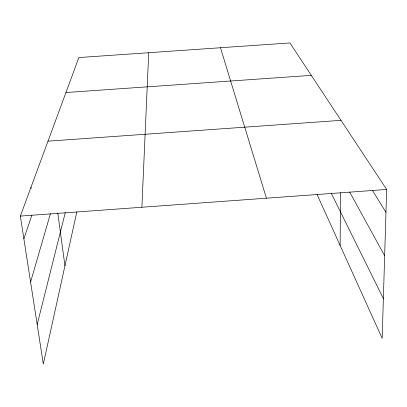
<?xml version="1.0" encoding="UTF-8"?>
<svg xmlns="http://www.w3.org/2000/svg" width="407" height="407" viewBox="0 0 407 407"><rect width="100%" height="100%" fill="white"/><g stroke="black" fill="none" stroke-linecap="round" stroke-linejoin="round"><path stroke-width="0.61" d="M340.135 245.477L340.506 192.689M76.811 211.915L43.315 364.062L20.35 216.081L78.861 57.555L289.906 42.939L386.65 189.464L382.168 338.329L317.038 194.46M141.885 207.249L148.723 52.717M37.185 324.542L65.313 212.464M30.581 281.995L50.432 213.614M23.876 238.797L31.924 215.059M20.35 216.081L386.65 189.464M65.949 92.537L311.314 75.361M48.001 141.163L341.015 120.345M372.313 190.206L385.963 212.306M349.659 192.038L384.656 255.749M331.166 193.071L383.369 298.555M220.477 47.746L266.422 198.199M30.993 187.245L31.176 188.497M57.763 212.932L64.952 265.791"/></g></svg>
